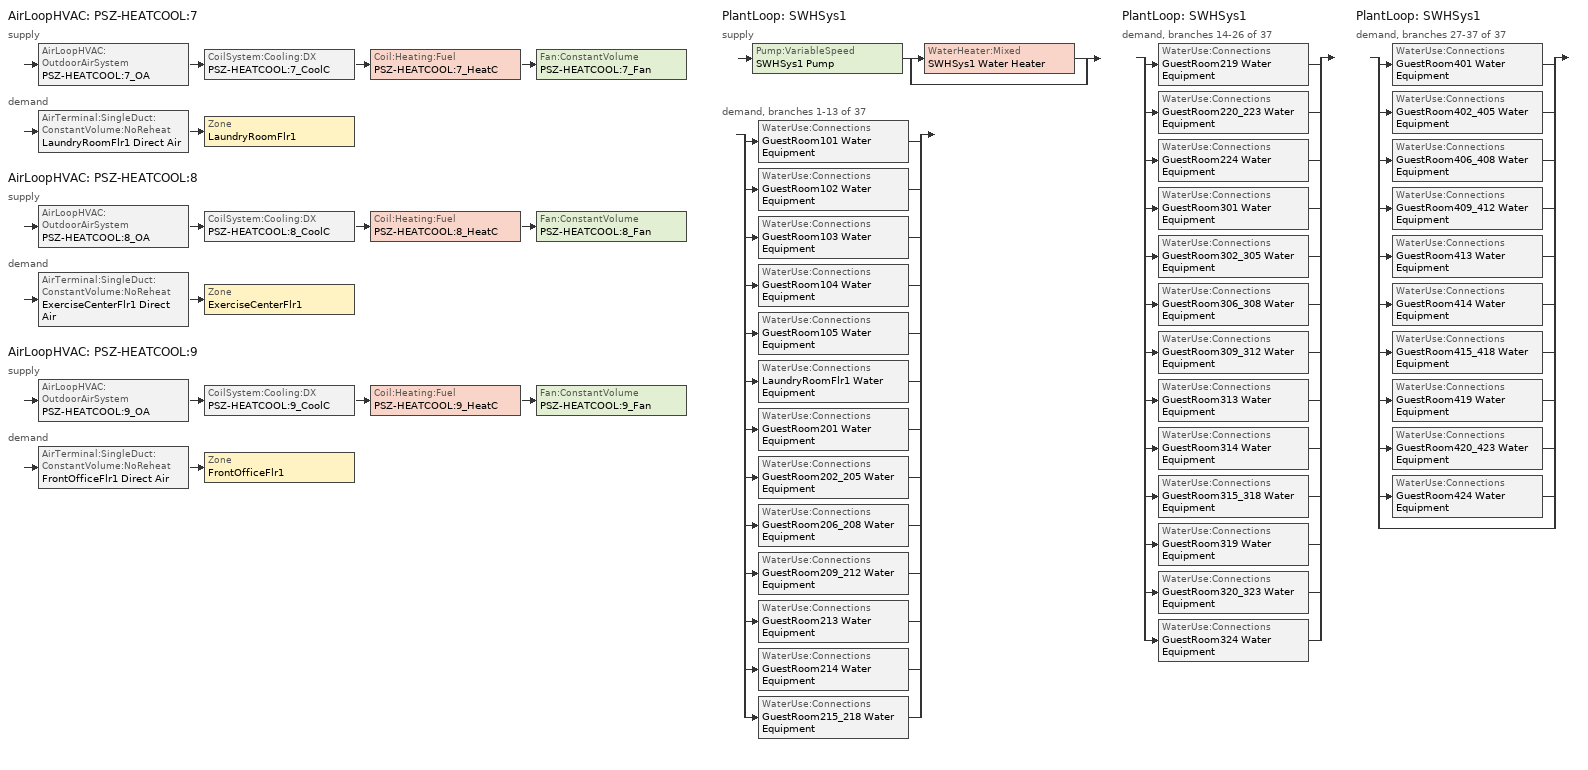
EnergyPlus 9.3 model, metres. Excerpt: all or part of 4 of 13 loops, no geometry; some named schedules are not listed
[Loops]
AirLoopHVAC 'PSZ-HEATCOOL:7'
 supply: AirLoopHVAC:OutdoorAirSystem 'PSZ-HEATCOOL:7_OA' > CoilSystem:Cooling:DX 'PSZ-HEATCOOL:7_CoolC' > Coil:Heating:Fuel 'PSZ-HEATCOOL:7_HeatC' > Fan:ConstantVolume 'PSZ-HEATCOOL:7_Fan'
 demand: AirTerminal:SingleDuct:ConstantVolume:NoReheat 'LaundryRoomFlr1 Direct Air' > Zone 'LaundryRoomFlr1'
AirLoopHVAC 'PSZ-HEATCOOL:8'
 supply: AirLoopHVAC:OutdoorAirSystem 'PSZ-HEATCOOL:8_OA' > CoilSystem:Cooling:DX 'PSZ-HEATCOOL:8_CoolC' > Coil:Heating:Fuel 'PSZ-HEATCOOL:8_HeatC' > Fan:ConstantVolume 'PSZ-HEATCOOL:8_Fan'
 demand: AirTerminal:SingleDuct:ConstantVolume:NoReheat 'ExerciseCenterFlr1 Direct Air' > Zone 'ExerciseCenterFlr1'
AirLoopHVAC 'PSZ-HEATCOOL:9'
 supply: AirLoopHVAC:OutdoorAirSystem 'PSZ-HEATCOOL:9_OA' > CoilSystem:Cooling:DX 'PSZ-HEATCOOL:9_CoolC' > Coil:Heating:Fuel 'PSZ-HEATCOOL:9_HeatC' > Fan:ConstantVolume 'PSZ-HEATCOOL:9_Fan'
 demand: AirTerminal:SingleDuct:ConstantVolume:NoReheat 'FrontOfficeFlr1 Direct Air' > Zone 'FrontOfficeFlr1'
PlantLoop 'SWHSys1'
 supply: Pump:VariableSpeed 'SWHSys1 Pump' > split
  | WaterHeater:Mixed 'SWHSys1 Water Heater'
  | bypass
 demand, branches 1-13 of 37: split
  | WaterUse:Connections 'GuestRoom101 Water Equipment'
  | WaterUse:Connections 'GuestRoom102 Water Equipment'
  | WaterUse:Connections 'GuestRoom103 Water Equipment'
  | WaterUse:Connections 'GuestRoom104 Water Equipment'
  | WaterUse:Connections 'GuestRoom105 Water Equipment'
  | WaterUse:Connections 'LaundryRoomFlr1 Water Equipment'
  | WaterUse:Connections 'GuestRoom201 Water Equipment'
  | WaterUse:Connections 'GuestRoom202_205 Water Equipment'
  | WaterUse:Connections 'GuestRoom206_208 Water Equipment'
  | WaterUse:Connections 'GuestRoom209_212 Water Equipment'
  | WaterUse:Connections 'GuestRoom213 Water Equipment'
  | WaterUse:Connections 'GuestRoom214 Water Equipment'
  | WaterUse:Connections 'GuestRoom215_218 Water Equipment'
PlantLoop 'SWHSys1'
 demand, branches 14-26 of 37: split
  | WaterUse:Connections 'GuestRoom219 Water Equipment'
  | WaterUse:Connections 'GuestRoom220_223 Water Equipment'
  | WaterUse:Connections 'GuestRoom224 Water Equipment'
  | WaterUse:Connections 'GuestRoom301 Water Equipment'
  | WaterUse:Connections 'GuestRoom302_305 Water Equipment'
  | WaterUse:Connections 'GuestRoom306_308 Water Equipment'
  | WaterUse:Connections 'GuestRoom309_312 Water Equipment'
  | WaterUse:Connections 'GuestRoom313 Water Equipment'
  | WaterUse:Connections 'GuestRoom314 Water Equipment'
  | WaterUse:Connections 'GuestRoom315_318 Water Equipment'
  | WaterUse:Connections 'GuestRoom319 Water Equipment'
  | WaterUse:Connections 'GuestRoom320_323 Water Equipment'
  | WaterUse:Connections 'GuestRoom324 Water Equipment'
PlantLoop 'SWHSys1'
 demand, branches 27-37 of 37: split
  | WaterUse:Connections 'GuestRoom401 Water Equipment'
  | WaterUse:Connections 'GuestRoom402_405 Water Equipment'
  | WaterUse:Connections 'GuestRoom406_408 Water Equipment'
  | WaterUse:Connections 'GuestRoom409_412 Water Equipment'
  | WaterUse:Connections 'GuestRoom413 Water Equipment'
  | WaterUse:Connections 'GuestRoom414 Water Equipment'
  | WaterUse:Connections 'GuestRoom415_418 Water Equipment'
  | WaterUse:Connections 'GuestRoom419 Water Equipment'
  | WaterUse:Connections 'GuestRoom420_423 Water Equipment'
  | WaterUse:Connections 'GuestRoom424 Water Equipment'
  | bypass
[Fan:ConstantVolume] Availability Schedule=HVACOperationSchd; Pressure Rise {Pa}=622; Maximum Flow Rate {m3/s}=AUTOSIZE; Motor In Airstream Fraction=1
Name | Fan Total Efficiency | Motor Efficiency
PSZ-HEATCOOL:7_Fan | 0.56875 | 0.875
PSZ-HEATCOOL:8_Fan; PSZ-HEATCOOL:9_Fan | 0.53625 | 0.825
[Coil:Heating:Fuel] Availability Schedule=ALWAYS_ON; Fuel Type=NaturalGas; Burner Efficiency=0.8; Nominal Capacity {W}=AUTOSIZE
PSZ-HEATCOOL:7_HeatC; PSZ-HEATCOOL:8_HeatC; PSZ-HEATCOOL:9_HeatC
[Coil:Cooling:DX:SingleSpeed] Availability Schedule=ALWAYS_ON; Gross Rated Total Cooling Capacity {W}=AUTOSIZE; Gross Rated Sensible Heat Ratio=AUTOSIZE; Rated Air Flow Rate {m3/s}=AUTOSIZE; Total Cooling Capacity Function of Temperature Curve=CoolCStandard10Ton_CapFT; Total Cooling Capacity Function of Flow Fraction Curve=CoolCStandard10Ton_CapFF; Energy Input Ratio Function of Temperature Curve=CoolCStandard10Ton_EIRFT; Energy Input Ratio Function of Flow Fraction Curve=CoolCStandard10Ton_EIRFFF; Part Load Fraction Correlation Curve=CoolCStandard10Ton_PLR
Name | Gross Rated Cooling COP {W/W}
PSZ-HEATCOOL:7_CoolC DXCoil | 3.50016
PSZ-HEATCOOL:8_CoolC DXCoil; PSZ-HEATCOOL:9_CoolC DXCoil | 3.66668
[Zone equipment]
ExerciseCenterFlr1: ExerciseCenterFlr1 Direct Air
FrontOfficeFlr1: FrontOfficeFlr1 Direct Air
LaundryRoomFlr1: LaundryRoomFlr1 Direct Air
[Sizing:Zone] Zone Cooling Design Supply Air Temperature Input Method=SupplyAirTemperature; Zone Cooling Design Supply Air Temperature {C}=14; Zone Heating Design Supply Air Temperature Input Method=SupplyAirTemperature; Zone Heating Design Supply Air Temperature {C}=40; Zone Cooling Design Supply Air Humidity Ratio {kgWater/kgDryAir}=0.0085; Zone Heating Design Supply Air Humidity Ratio {kgWater/kgDryAir}=0.008; Cooling Design Air Flow Method=DesignDay; Heating Design Air Flow Method=DesignDay; Account for Dedicated Outdoor Air System=No; Dedicated Outdoor Air System Control Strategy=NeutralSupplyAir; Dedicated Outdoor Air Low Setpoint Temperature for Design {C}=autosize; Dedicated Outdoor Air High Setpoint Temperature for Design {C}=autosize
Name | Design Specification Outdoor Air Object
ExerciseCenterFlr1 | SZ DSOA ExerciseCenterFlr1
FrontOfficeFlr1 | SZ DSOA FrontOfficeFlr1
LaundryRoomFlr1 | SZ DSOA LaundryRoomFlr1
[DesignSpecification:OutdoorAir] Outdoor Air Method=Flow/Person
Name | Outdoor Air Flow per Person {m3/s-person}
SZ DSOA ExerciseCenterFlr1; SZ DSOA FrontOfficeFlr1 | 0.01
SZ DSOA LaundryRoomFlr1 | 0.013
[ZoneControl:Thermostat] Control Type Schedule=Dual Zone Control Type Sched
Name | Zone or ZoneList | Control 1
ExerciseCenterFlr1 Thermostat | ExerciseCenterFlr1 | ExerciseCenterFlr1 DualSPSched
FrontOfficeFlr1 Thermostat | FrontOfficeFlr1 | FrontOfficeFlr1 DualSPSched
LaundryRoomFlr1 Thermostat | LaundryRoomFlr1 | LaundryRoomFlr1 DualSPSched
[ThermostatSetpoint:DualSetpoint] Heating Setpoint Temperature Schedule=HTGSETP_SCH; Cooling Setpoint Temperature Schedule=CLGSETP_SCH
ExerciseCenterFlr1 DualSPSched; FrontOfficeFlr1 DualSPSched; LaundryRoomFlr1 DualSPSched
[SetpointManager:SingleZone:Reheat] Control Variable=Temperature; Minimum Supply Air Temperature {C}=10; Maximum Supply Air Temperature {C}=50
Name | Control Zone | Setpoint Node or NodeList
SupAirTemp MngrExerciseCenterFlr1 | ExerciseCenterFlr1 | PSZ-HEATCOOL:8 Supply Equipment Outlet Node
SupAirTemp MngrFrontOfficeFlr1 | FrontOfficeFlr1 | PSZ-HEATCOOL:9 Supply Equipment Outlet Node
SupAirTemp MngrLaundryRoomFlr1 | LaundryRoomFlr1 | PSZ-HEATCOOL:7 Supply Equipment Outlet Node
[Sizing:System] Type of Load to Size On=Sensible; Design Outdoor Air Flow Rate {m3/s}=AUTOSIZE; Central Heating Maximum System Air Flow Ratio=1; Preheat Design Temperature {C}=7; Preheat Design Humidity Ratio {kgWater/kgDryAir}=0.008; Precool Design Temperature {C}=12.8; Precool Design Humidity Ratio {kgWater/kgDryAir}=0.008; Central Cooling Design Supply Air Temperature {C}=12.8; Central Heating Design Supply Air Temperature {C}=40; Type of Zone Sum to Use=NonCoincident; 100% Outdoor Air in Cooling=No; 100% Outdoor Air in Heating=No; Central Cooling Design Supply Air Humidity Ratio {kgWater/kgDryAir}=0.0085; Central Heating Design Supply Air Humidity Ratio {kgWater/kgDryAir}=0.008; Cooling Supply Air Flow Rate Method=DesignDay; Heating Supply Air Flow Rate Method=DesignDay; System Outdoor Air Method=ZoneSum; Zone Maximum Outdoor Air Fraction=1; Cooling Design Capacity Method=CoolingDesignCapacity; Cooling Design Capacity {W}=autosize; Heating Design Capacity Method=HeatingDesignCapacity; Heating Design Capacity {W}=autosize; Central Cooling Capacity Control Method=OnOff
PSZ-HEATCOOL:7; PSZ-HEATCOOL:8; PSZ-HEATCOOL:9
[Controller:OutdoorAir] Minimum Outdoor Air Flow Rate {m3/s}=AUTOSIZE; Maximum Outdoor Air Flow Rate {m3/s}=AUTOSIZE; Economizer Control Type=NoEconomizer; Economizer Control Action Type=ModulateFlow; Economizer Maximum Limit Dry-Bulb Temperature {C}=28; Economizer Maximum Limit Enthalpy {J/kg}=64000; Economizer Minimum Limit Dry-Bulb Temperature {C}=-100; Lockout Type=NoLockout; Minimum Limit Type=FixedMinimum; Minimum Outdoor Air Schedule=MinOA_Sched
PSZ-HEATCOOL:7_OA_Controller; PSZ-HEATCOOL:8_OA_Controller; PSZ-HEATCOOL:9_OA_Controller
[AirLoopHVAC] Design Supply Air Flow Rate {m3/s}=AUTOSIZE
PSZ-HEATCOOL:7; PSZ-HEATCOOL:8; PSZ-HEATCOOL:9
[CoilSystem:Cooling:DX] Availability Schedule=ALWAYS_ON
Name | Cooling Coil
PSZ-HEATCOOL:7_CoolC | PSZ-HEATCOOL:7_CoolC DXCoil
PSZ-HEATCOOL:8_CoolC | PSZ-HEATCOOL:8_CoolC DXCoil
PSZ-HEATCOOL:9_CoolC | PSZ-HEATCOOL:9_CoolC DXCoil
[AirTerminal:SingleDuct:ConstantVolume:NoReheat] Availability Schedule=ALWAYS_ON; Maximum Air Flow Rate {m3/s}=AUTOSIZE
ExerciseCenterFlr1 Direct Air; FrontOfficeFlr1 Direct Air; LaundryRoomFlr1 Direct Air
[SetpointManager:MixedAir] Control Variable=Temperature
Name | Setpoint Node or NodeList
PSZ-HEATCOOL:7_CoolC SAT Manager | PSZ-HEATCOOL:7_CoolC-PSZ-HEATCOOL:7_HeatCNode
PSZ-HEATCOOL:7_HeatC MixedAir Manager | PSZ-HEATCOOL:7_HeatC-PSZ-HEATCOOL:7_FanNode
PSZ-HEATCOOL:7_OAMixed Air Temp Manager | PSZ-HEATCOOL:7_OA-PSZ-HEATCOOL:7_CoolCNode
PSZ-HEATCOOL:8_CoolC SAT Manager | PSZ-HEATCOOL:8_CoolC-PSZ-HEATCOOL:8_HeatCNode
PSZ-HEATCOOL:8_HeatC MixedAir Manager | PSZ-HEATCOOL:8_HeatC-PSZ-HEATCOOL:8_FanNode
PSZ-HEATCOOL:8_OAMixed Air Temp Manager | PSZ-HEATCOOL:8_OA-PSZ-HEATCOOL:8_CoolCNode
PSZ-HEATCOOL:9_CoolC SAT Manager | PSZ-HEATCOOL:9_CoolC-PSZ-HEATCOOL:9_HeatCNode
PSZ-HEATCOOL:9_HeatC MixedAir Manager | PSZ-HEATCOOL:9_HeatC-PSZ-HEATCOOL:9_FanNode
PSZ-HEATCOOL:9_OAMixed Air Temp Manager | PSZ-HEATCOOL:9_OA-PSZ-HEATCOOL:9_CoolCNode
[WaterHeater:Mixed]
SWHSys1 Water Heater: Tank Volume {m3}=2; Setpoint Temperature Schedule=SWHSys1 Water Heater Setpoint Temperature Schedule Name; Deadband Temperature Difference {deltaC}=2; Maximum Temperature Limit {C}=82.2222; Heater Control Type=Cycle; Heater Maximum Capacity {W}=845000; Heater Fuel Type=NATURALGAS; Heater Thermal Efficiency=0.78; Off Cycle Parasitic Fuel Consumption Rate {W}=20; Off Cycle Parasitic Fuel Type=NATURALGAS; Off Cycle Parasitic Heat Fraction to Tank=0.8; On Cycle Parasitic Fuel Type=NATURALGAS; Ambient Temperature Indicator=SCHEDULE; Ambient Temperature Schedule=SWHSys1 Water Heater Ambient Temperature Schedule Name; Off Cycle Loss Coefficient to Ambient Temperature {W/K}=6; On Cycle Loss Coefficient to Ambient Temperature {W/K}=6; Use Side Effectiveness=1; Source Side Effectiveness=1; Use Side Design Flow Rate {m3/s}=AUTOSIZE; Source Side Design Flow Rate {m3/s}=AUTOSIZE; Indirect Water Heating Recovery Time {hr}=1.5
[Pump:VariableSpeed]
SWHSys1 Pump: Design Maximum Flow Rate {m3/s}=AUTOSIZE; Design Pump Head {Pa}=179352; Design Power Consumption {W}=AUTOSIZE; Motor Efficiency=0.9; Fraction of Motor Inefficiencies to Fluid Stream=0; Coefficient 1 of the Part Load Performance Curve=0; Coefficient 2 of the Part Load Performance Curve=1; Coefficient 3 of the Part Load Performance Curve=0; Coefficient 4 of the Part Load Performance Curve=0; Design Minimum Flow Rate {m3/s}=0; Pump Control Type=Intermittent
[WaterUse:Equipment] Sensible Fraction Schedule=Water Equipment Sensible fract sched; Latent Fraction Schedule=Water Equipment Latent fract sched
Name | Peak Flow Rate {m3/s} | Flow Rate Fraction Schedule | Target Temperature Schedule | Hot Water Supply Temperature Schedule | Zone
GuestRoom101 Water Equipment | 1.83e-06 | GuestRoom_SWH_Sch | Water Equipment Temp Sched | Water Equipment Hot Supply Temp Sched | GuestRoom101
GuestRoom102 Water Equipment | 1.83e-06 | GuestRoom_SWH_Sch | Water Equipment Temp Sched | Water Equipment Hot Supply Temp Sched | GuestRoom102
GuestRoom103 Water Equipment | 1.83e-06 | GuestRoom_SWH_Sch | Water Equipment Temp Sched | Water Equipment Hot Supply Temp Sched | GuestRoom103
GuestRoom104 Water Equipment | 1.83e-06 | GuestRoom_SWH_Sch | Water Equipment Temp Sched | Water Equipment Hot Supply Temp Sched | GuestRoom104
GuestRoom105 Water Equipment | 1.83e-06 | GuestRoom_SWH_Sch | Water Equipment Temp Sched | Water Equipment Hot Supply Temp Sched | GuestRoom105
GuestRoom201 Water Equipment | 1.83e-06 | GuestRoom_SWH_Sch | Water Equipment Temp Sched | Water Equipment Hot Supply Temp Sched | GuestRoom201
GuestRoom202_205 Water Equipment | 7.32e-06 | GuestRoom_SWH_Sch | Water Equipment Temp Sched | Water Equipment Hot Supply Temp Sched | GuestRoom202_205
GuestRoom206_208 Water Equipment | 5.49e-06 | GuestRoom_SWH_Sch | Water Equipment Temp Sched | Water Equipment Hot Supply Temp Sched | GuestRoom206_208
GuestRoom209_212 Water Equipment | 7.32e-06 | GuestRoom_SWH_Sch | Water Equipment Temp Sched | Water Equipment Hot Supply Temp Sched | GuestRoom209_212
GuestRoom213 Water Equipment | 1.83e-06 | GuestRoom_SWH_Sch | Water Equipment Temp Sched | Water Equipment Hot Supply Temp Sched | GuestRoom213
GuestRoom214 Water Equipment | 1.83e-06 | GuestRoom_SWH_Sch | Water Equipment Temp Sched | Water Equipment Hot Supply Temp Sched | GuestRoom214
GuestRoom215_218 Water Equipment | 7.32e-06 | GuestRoom_SWH_Sch | Water Equipment Temp Sched | Water Equipment Hot Supply Temp Sched | GuestRoom215_218
GuestRoom219 Water Equipment | 1.83e-06 | GuestRoom_SWH_Sch | Water Equipment Temp Sched | Water Equipment Hot Supply Temp Sched | GuestRoom219
GuestRoom220_223 Water Equipment | 7.32e-06 | GuestRoom_SWH_Sch | Water Equipment Temp Sched | Water Equipment Hot Supply Temp Sched | GuestRoom220_223
GuestRoom224 Water Equipment | 1.83e-06 | GuestRoom_SWH_Sch | Water Equipment Temp Sched | Water Equipment Hot Supply Temp Sched | GuestRoom224
GuestRoom301 Water Equipment | 1.83e-06 | GuestRoom_SWH_Sch | Water Equipment Temp Sched | Water Equipment Hot Supply Temp Sched | GuestRoom301
GuestRoom302_305 Water Equipment | 7.32e-06 | GuestRoom_SWH_Sch | Water Equipment Temp Sched | Water Equipment Hot Supply Temp Sched | GuestRoom302_305
GuestRoom306_308 Water Equipment | 5.49e-06 | GuestRoom_SWH_Sch | Water Equipment Temp Sched | Water Equipment Hot Supply Temp Sched | GuestRoom306_308
GuestRoom309_312 Water Equipment | 7.32e-06 | GuestRoom_SWH_Sch | Water Equipment Temp Sched | Water Equipment Hot Supply Temp Sched | GuestRoom309_312
GuestRoom313 Water Equipment | 1.83e-06 | GuestRoom_SWH_Sch | Water Equipment Temp Sched | Water Equipment Hot Supply Temp Sched | GuestRoom313
GuestRoom314 Water Equipment | 1.83e-06 | GuestRoom_SWH_Sch | Water Equipment Temp Sched | Water Equipment Hot Supply Temp Sched | GuestRoom314
GuestRoom315_318 Water Equipment | 7.32e-06 | GuestRoom_SWH_Sch | Water Equipment Temp Sched | Water Equipment Hot Supply Temp Sched | GuestRoom315_318
GuestRoom319 Water Equipment | 1.83e-06 | GuestRoom_SWH_Sch | Water Equipment Temp Sched | Water Equipment Hot Supply Temp Sched | GuestRoom319
GuestRoom320_323 Water Equipment | 7.32e-06 | GuestRoom_SWH_Sch | Water Equipment Temp Sched | Water Equipment Hot Supply Temp Sched | GuestRoom320_323
GuestRoom324 Water Equipment | 1.83e-06 | GuestRoom_SWH_Sch | Water Equipment Temp Sched | Water Equipment Hot Supply Temp Sched | GuestRoom324
GuestRoom401 Water Equipment | 1.83e-06 | GuestRoom_SWH_Sch | Water Equipment Temp Sched | Water Equipment Hot Supply Temp Sched | GuestRoom401
GuestRoom402_405 Water Equipment | 7.32e-06 | GuestRoom_SWH_Sch | Water Equipment Temp Sched | Water Equipment Hot Supply Temp Sched | GuestRoom402_405
GuestRoom406_408 Water Equipment | 5.49e-06 | GuestRoom_SWH_Sch | Water Equipment Temp Sched | Water Equipment Hot Supply Temp Sched | GuestRoom406_408
GuestRoom409_412 Water Equipment | 7.32e-06 | GuestRoom_SWH_Sch | Water Equipment Temp Sched | Water Equipment Hot Supply Temp Sched | GuestRoom409_412
GuestRoom413 Water Equipment | 1.83e-06 | GuestRoom_SWH_Sch | Water Equipment Temp Sched | Water Equipment Hot Supply Temp Sched | GuestRoom413
GuestRoom414 Water Equipment | 1.83e-06 | GuestRoom_SWH_Sch | Water Equipment Temp Sched | Water Equipment Hot Supply Temp Sched | GuestRoom414
GuestRoom415_418 Water Equipment | 7.32e-06 | GuestRoom_SWH_Sch | Water Equipment Temp Sched | Water Equipment Hot Supply Temp Sched | GuestRoom415_418
GuestRoom419 Water Equipment | 1.83e-06 | GuestRoom_SWH_Sch | Water Equipment Temp Sched | Water Equipment Hot Supply Temp Sched | GuestRoom419
GuestRoom420_423 Water Equipment | 7.32e-06 | GuestRoom_SWH_Sch | Water Equipment Temp Sched | Water Equipment Hot Supply Temp Sched | GuestRoom420_423
GuestRoom424 Water Equipment | 1.83e-06 | GuestRoom_SWH_Sch | Water Equipment Temp Sched | Water Equipment Hot Supply Temp Sched | GuestRoom424
LaundryRoomFlr1 Water Equipment | 7.1e-005 | LaundryRoom_SWH_Sch | Laundry Water Equipment Temp Sched | Laundry Water Equipment Hot Supply Temp Sched | LaundryRoomFlr1
[PlantEquipmentList]
SWHSys1 Equipment List: SWHSys1 Water Heater
[Sizing:Plant]
SWHSys1: Loop Type=Heating; Design Loop Exit Temperature {C}=60; Loop Design Temperature Difference {deltaC}=5
[SetpointManager:Scheduled]
SWHSys1 Loop Setpoint Manager: Control Variable=Temperature; Schedule=SWHSys1-Loop-Temp-Schedule; Setpoint Node or NodeList=SWHSys1 Supply Outlet Node
[PlantEquipmentOperationSchemes]
SWHSys1 Loop Operation Scheme List: Control Scheme 1=SWHSys1 Operation Scheme; Control Scheme 1 Schedule=ALWAYS_ON
[PlantEquipmentOperation:HeatingLoad]
SWHSys1 Operation Scheme: Load Range 1 Lower Limit {W}=0; Load Range 1 Upper Limit {W}=1000000000000000; Range 1 Equipment List=SWHSys1 Equipment List
[PlantLoop]
SWHSys1: Fluid Type=Water; Plant Equipment Operation Scheme=SWHSys1 Loop Operation Scheme List; Maximum Loop Temperature {C}=60; Minimum Loop Temperature {C}=10; Maximum Loop Flow Rate {m3/s}=AUTOSIZE; Minimum Loop Flow Rate {m3/s}=0; Plant Loop Volume {m3}=AUTOSIZE; Load Distribution Scheme=Optimal
[WaterUse:Connections]
Name | Water Use Equipment 1
GuestRoom101 Water Equipment | GuestRoom101 Water Equipment
GuestRoom102 Water Equipment | GuestRoom102 Water Equipment
GuestRoom103 Water Equipment | GuestRoom103 Water Equipment
GuestRoom104 Water Equipment | GuestRoom104 Water Equipment
GuestRoom105 Water Equipment | GuestRoom105 Water Equipment
GuestRoom201 Water Equipment | GuestRoom201 Water Equipment
GuestRoom202_205 Water Equipment | GuestRoom202_205 Water Equipment
GuestRoom206_208 Water Equipment | GuestRoom206_208 Water Equipment
GuestRoom209_212 Water Equipment | GuestRoom209_212 Water Equipment
GuestRoom213 Water Equipment | GuestRoom213 Water Equipment
GuestRoom214 Water Equipment | GuestRoom214 Water Equipment
GuestRoom215_218 Water Equipment | GuestRoom215_218 Water Equipment
GuestRoom219 Water Equipment | GuestRoom219 Water Equipment
GuestRoom220_223 Water Equipment | GuestRoom220_223 Water Equipment
GuestRoom224 Water Equipment | GuestRoom224 Water Equipment
GuestRoom301 Water Equipment | GuestRoom301 Water Equipment
GuestRoom302_305 Water Equipment | GuestRoom302_305 Water Equipment
GuestRoom306_308 Water Equipment | GuestRoom306_308 Water Equipment
GuestRoom309_312 Water Equipment | GuestRoom309_312 Water Equipment
GuestRoom313 Water Equipment | GuestRoom313 Water Equipment
GuestRoom314 Water Equipment | GuestRoom314 Water Equipment
GuestRoom315_318 Water Equipment | GuestRoom315_318 Water Equipment
GuestRoom319 Water Equipment | GuestRoom319 Water Equipment
GuestRoom320_323 Water Equipment | GuestRoom320_323 Water Equipment
GuestRoom324 Water Equipment | GuestRoom324 Water Equipment
GuestRoom401 Water Equipment | GuestRoom401 Water Equipment
GuestRoom402_405 Water Equipment | GuestRoom402_405 Water Equipment
GuestRoom406_408 Water Equipment | GuestRoom406_408 Water Equipment
GuestRoom409_412 Water Equipment | GuestRoom409_412 Water Equipment
GuestRoom413 Water Equipment | GuestRoom413 Water Equipment
GuestRoom414 Water Equipment | GuestRoom414 Water Equipment
GuestRoom415_418 Water Equipment | GuestRoom415_418 Water Equipment
GuestRoom419 Water Equipment | GuestRoom419 Water Equipment
GuestRoom420_423 Water Equipment | GuestRoom420_423 Water Equipment
GuestRoom424 Water Equipment | GuestRoom424 Water Equipment
LaundryRoomFlr1 Water Equipment | LaundryRoomFlr1 Water Equipment
[Schedule:Compact]
ALWAYS_ON; HVACOperationSchd; MinOA_Sched: Through: 12/31, For: AllDays, Until: 24:00, 1
Dual Zone Control Type Sched: Through: 12/31, For: AllDays, Until: 24:00, 4
GuestRoom_SWH_Sch: Through: 12/31, For: Weekdays, Until: 01:00, 0.2, Until: 04:00, 0.15, Until: 05:00, 0.2, Until: 06:00, 0.35, Until: 07:00, 0.6, Until: 08:00, 0.8, Until: 09:00, 0.55, Until: 10:00, 0.4, Until: 11:00, 0.3, Until: 17:00, 0.2, Until: 18:00, 0.3, Until: 19:00, 0.55, Until: 21:00, 0.4, Until: 22:00, 0.6, Until: 23:00, 0.45, Until: 24:00, 0.25, For: AllOtherDays, Until: 01:00, 0.2, Until: 04:00, 0.15, Until: 05:00, 0.2, Until: 06:00, 0.25, Until: 07:00, 0.35, Until: 08:00, 0.6, Until: 09:00, 0.8, Until: 10:00, 0.55, Until: 11:00, 0.4, Until: 12:00, 0.3, Until: 17:00, 0.2, Until: 18:00, 0.25, Until: 19:00, 0.3, Until: 22:00, 0.4, Until: 23:00, 0.6, Until: 24:00, 0.35
Water Equipment Sensible fract sched: Through: 12/31, For: AllDays, Until: 24:00, 0.2
Water Equipment Hot Supply Temp Sched; Water Equipment Temp Sched: Through: 12/31, For: AllDays, Until: 24:00, 43.3
SWHSys1 Water Heater Ambient Temperature Schedule Name: Through: 12/31, For: AllDays, Until: 24:00, 22
SWHSys1 Water Heater Setpoint Temperature Schedule Name: Through: 12/31, For: AllDays, Until: 24:00, 60
[Curve:Biquadratic] Minimum Value of x=17; Maximum Value of x=22; Minimum Value of y=13; Maximum Value of y=46
Name | Coefficient1 Constant | Coefficient2 x | Coefficient3 x**2 | Coefficient4 y | Coefficient5 y**2 | Coefficient6 x*y
CoolCStandard10Ton_CapFT | 0.42415 | 0.04426 | -0.00042 | 0.00333 | -0.00008 | -0.00021
CoolCStandard10Ton_EIRFT | 1.23649 | -0.02431 | 0.00057 | -0.01434 | 0.00063 | -0.00038
[Curve:Quadratic]
Name | Coefficient1 Constant | Coefficient2 x | Coefficient3 x**2 | Minimum Value of x | Maximum Value of x
CoolCStandard10Ton_CapFF | 0.77136 | 0.34053 | -0.11088 | 0.75918 | 1.13877
CoolCStandard10Ton_EIRFFF | 1.2055 | -0.32953 | 0.12308 | 0.75918 | 1.13877
CoolCStandard10Ton_PLR | 0.771 | 0.229 | 0 | 0 | 1
